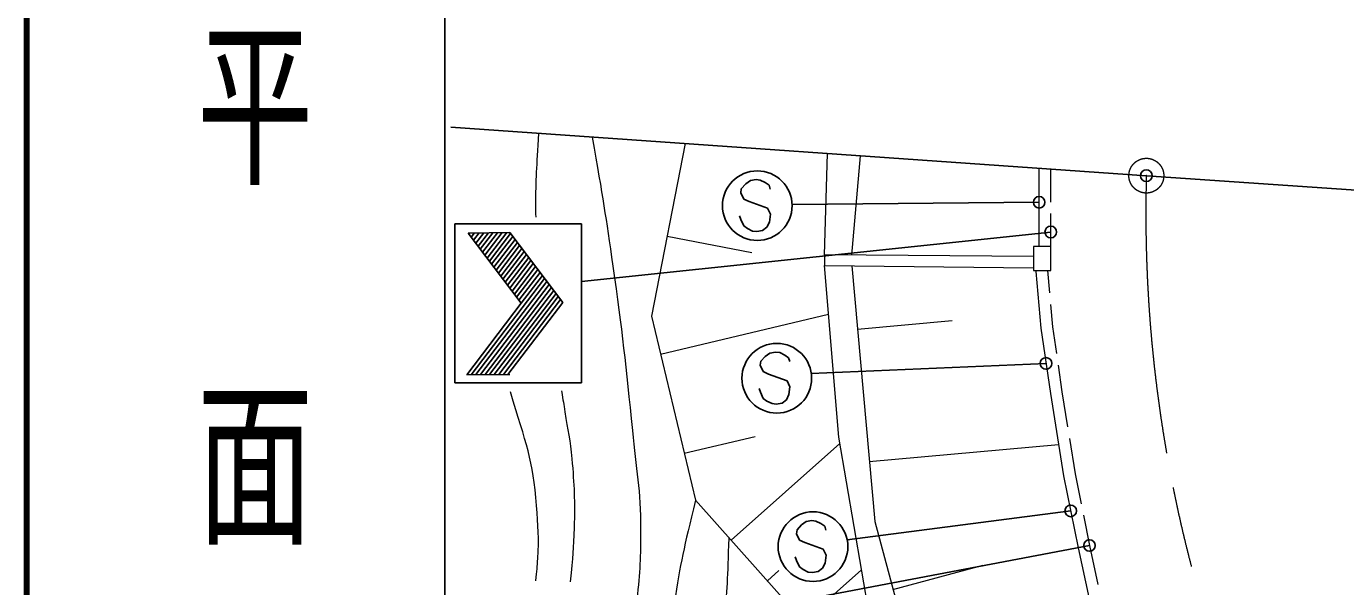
# Model space of a CAD drawing. Units: millimetres, scale not verified. Extents: x 40000 to 680000, y 20000 to 380000.
# Drawn here: x 40000 to 96764, y 320458 to 344587 of the extents above; entities that cross this region are included whole.
import ezdxf
from ezdxf.enums import TextEntityAlignment as Align

# ---------------------------------------------------------------- set-up
doc = ezdxf.new("R2010")
doc.units = ezdxf.units.MM
doc.header["$LTSCALE"] = 1000
doc.header["$PDMODE"] = 32
doc.header["$PDSIZE"] = 500
doc.linetypes.add('CHAIN', pattern=[18.5, 12, -1.5, 3.5, -1.5])
for name, color, linetype, lineweight in [('M-BMK', 2, 'CHAIN', 13), ('M-BMK-OTRS', 5, 'Continuous', 25), ('M-STR-STRC', 7, 'Continuous', 25), ('M-TTL', 2, 'Continuous', 140), ('M-TTL-BAND', 7, 'Continuous', 25), ('M-WORK', 1, 'Continuous', 13)]:
    doc.layers.add(name, color=color, linetype=linetype, lineweight=lineweight)
doc.layers.add('M-OTRS', color=6, linetype='Continuous')
doc.styles.add('@ＭＳ ゴシック', font='')
doc.styles.get('@ＭＳ ゴシック').set_extended_font_data('@MS Gothic')

msp = doc.modelspace()

# ---------------------------------------------------------------- linework, layer by layer
at = {"layer": 'M-BMK'}
msp.add_circle((88190, 338157), 750, dxfattribs=at)
msp.add_arc((148168, 336544), 60000, 178.45943, 246.98304, dxfattribs=at)
at = {"layer": 'M-BMK-OTRS'}
for p, q in [((58263, 340248), (88190, 338157)), ((88190, 338157), (118117, 336066))]:
    msp.add_line(p, q, dxfattribs=at)
at = {"layer": 'M-OTRS'}
msp.add_point((88190, 338157), dxfattribs=at)
at = {"layer": 'M-STR-STRC'}
for p, q in [((70955, 337803), (70763, 337595)), ((71152, 337943), (70955, 337803)), ((71401, 337993), (71152, 337943)), ((71574, 337969), (71401, 337993)), ((71791, 337861), (71574, 337969)), ((71956, 337749), (71791, 337861)), ((72008, 337582), (71956, 337749)), ((70763, 337595), (70739, 337425)), ((70739, 337425), (70868, 337151)), ((70868, 337151), (71094, 337041)), ((71094, 337041), (71893, 336760)), ((71893, 336760), (72014, 336501)), ((83578, 337011), (72949, 336922)), ((58430, 329229), (58430, 336078)), ((58430, 336078), (63883, 336078)), ((63883, 336078), (63883, 329229)), ((70744, 336263), (70685, 336427)), ((70870, 335996), (70744, 336263)), ((71969, 336160), (71863, 335936)), ((72014, 336501), (71969, 336160)), ((59004, 335688), (60797, 335708)), ((59004, 335688), (61289, 332660)), ((59044, 335634), (59086, 335689)), ((59142, 335505), (59283, 335691)), ((59239, 335375), (59481, 335693)), ((59337, 335246), (59679, 335695)), ((59434, 335117), (59877, 335697)), ((59532, 334988), (60075, 335700)), ((59630, 334858), (60272, 335702)), ((59727, 334729), (60470, 335704)), ((59825, 334600), (60668, 335706)), ((59922, 334470), (60831, 335663)), ((60020, 334341), (60929, 335534)), ((60797, 335708), (63084, 332699)), ((84077, 335731), (63883, 333600)), ((71025, 335886), (70870, 335996)), ((71245, 335774), (71025, 335886)), ((71425, 335749), (71245, 335774)), ((71676, 335792), (71425, 335749)), ((71863, 335936), (71676, 335792)), ((60118, 334212), (61027, 335405)), ((60215, 334082), (61125, 335276)), ((60313, 333953), (61223, 335147)), ((60410, 333824), (61321, 335019)), ((60508, 333694), (61419, 334890)), ((60606, 333565), (61517, 334761)), ((60703, 333436), (61615, 334632)), ((60801, 333306), (61712, 334503)), ((60898, 333177), (61810, 334374)), ((60996, 333048), (61908, 334245)), ((61094, 332918), (62006, 334117)), ((61191, 332789), (62104, 333988)), ((61289, 332660), (62202, 333859)), ((59144, 329587), (62300, 333730)), ((59341, 329589), (62398, 333601)), ((59539, 329590), (62496, 333472)), ((59736, 329591), (62594, 333343)), ((59933, 329593), (62692, 333215)), ((61289, 332660), (58947, 329586)), ((60130, 329594), (62790, 333086)), ((60327, 329595), (62888, 332957)), ((60524, 329597), (62986, 332828)), ((60722, 329598), (63084, 332699)), ((71794, 330371), (71602, 330162)), ((71991, 330510), (71794, 330371)), ((72240, 330561), (71991, 330510)), ((72414, 330536), (72240, 330561)), ((72630, 330428), (72414, 330536)), ((72795, 330316), (72630, 330428)), ((71602, 330162), (71578, 329992)), ((71578, 329992), (71707, 329719)), ((72847, 330149), (72795, 330316)), ((83873, 330074), (73774, 329643)), ((58947, 329586), (60801, 329599)), ((71707, 329719), (71933, 329609)), ((71933, 329609), (72732, 329327)), ((72732, 329327), (72853, 329068)), ((63883, 329229), (58430, 329229)), ((71583, 328830), (71524, 328995)), ((71709, 328564), (71583, 328830)), ((72809, 328727), (72702, 328503)), ((72853, 329068), (72809, 328727)), ((71864, 328453), (71709, 328564)), ((72084, 328341), (71864, 328453)), ((72264, 328316), (72084, 328341)), ((72515, 328359), (72264, 328316)), ((72702, 328503), (72515, 328359)), ((84935, 323721), (75318, 322479)), ((73353, 323118), (73160, 322910)), ((73549, 323257), (73353, 323118)), ((73798, 323308), (73549, 323257)), ((73972, 323283), (73798, 323308)), ((74189, 323175), (73972, 323283)), ((74354, 323063), (74189, 323175)), ((74405, 322896), (74354, 323063)), ((73160, 322910), (73137, 322739)), ((73137, 322739), (73265, 322466)), ((73265, 322466), (73492, 322356)), ((85745, 322230), (63616, 318036)), ((73492, 322356), (74291, 322074)), ((74291, 322074), (74411, 321815)), ((73142, 321577), (73083, 321742)), ((73268, 321311), (73142, 321577)), ((73423, 321200), (73268, 321311)), ((74367, 321474), (74261, 321250)), ((74411, 321815), (74367, 321474)), ((73642, 321088), (73423, 321200)), ((73823, 321063), (73642, 321088)), ((74074, 321106), (73823, 321063)), ((74261, 321250), (74074, 321106))]:
    msp.add_line(p, q, dxfattribs=at)
for centre, radius in [((71450, 336866), 1500), ((83578, 337011), 250), ((84077, 335731), 250), ((72289, 329434), 1500), ((83873, 330074), 250), ((73847, 322181), 1500), ((84935, 323721), 250), ((85745, 322230), 250)]:
    msp.add_circle(centre, radius, dxfattribs=at)
at = {"layer": 'M-TTL'}
msp.add_line((40000, 380000), (40000, 20000), dxfattribs=at)
at = {"layer": 'M-TTL-BAND'}
msp.add_line((58000, 370000), (58000, 20000), dxfattribs=at)
at = {"layer": 'M-WORK'}
for p, q in [((68341, 339544), (66898, 332109)), ((74339, 334747), (74465, 339116)), ((75511, 334738), (75891, 339016)), ((83576, 335100), (83580, 338445)), ((84078, 337022), (84080, 338444)), ((84076, 335100), (84077, 336522)), ((67567, 335557), (71212, 334850)), ((84076, 335100), (83330, 335100)), ((83330, 335100), (83330, 334070)), ((84076, 334070), (84076, 335100)), ((74339, 334747), (74338, 334295)), ((83330, 334675), (74339, 334747)), ((74957, 326889), (74338, 334295)), ((74338, 334295), (83330, 334182)), ((75511, 334281), (76501, 323257)), ((83330, 334070), (84076, 334070)), ((83441, 334026), (83655, 331585)), ((83939, 334070), (84024, 333105)), ((66898, 332109), (68791, 324181)), ((67290, 330469), (74514, 332193)), ((84067, 332607), (84152, 331643)), ((75756, 331552), (79829, 331918)), ((83655, 331585), (84060, 328779)), ((84152, 331643), (84318, 330496)), ((84389, 330001), (84555, 328855)), ((84060, 328779), (84631, 325231)), ((84555, 328855), (84799, 327334)), ((68308, 326203), (71355, 326930)), ((70324, 322459), (75003, 326625)), ((76622, 317198), (74957, 326889)), ((76268, 325850), (84414, 326581)), ((84878, 326841), (85123, 325320)), ((85123, 325320), (85384, 324020)), ((84631, 325231), (85255, 322127)), ((68791, 324181), (74370, 317916)), ((76501, 323257), (79013, 313926)), ((85483, 323530), (85745, 322230)), ((85255, 322127), (86097, 318261)), ((85745, 322230), (86109, 320556)), ((77289, 320331), (81174, 321377)), ((71882, 320710), (72382, 321155)), ((73439, 318962), (75937, 321186))]:
    msp.add_line(p, q, dxfattribs=at)
for points, knots in [([(62040, 339984), (61951, 338476), (61901, 338066), (61910, 336835), (61911, 336656), (61909, 336596), (61916, 336377)], [0, 0, 0, 0, 1, 1, 1, 2, 2, 2, 2]), ([(67062, 299081), (66744, 300982), (66664, 301465), (66395, 302990), (66161, 304313), (65957, 305042), (65782, 306373), (65616, 307636), (65583, 308351), (65542, 309624), (65478, 311616), (65583, 312734), (65675, 314725), (65728, 315866), (65731, 316510), (65875, 317643), (65989, 318541), (66178, 319025), (66284, 319925), (66421, 321091), (66443, 321752), (66443, 322926), (66443, 324597), (66255, 325526), (66088, 327189), (65811, 329955), (65647, 331505), (65253, 334257), (64942, 336437), (64826, 337150), (64361, 339822)], [0, 0, 0, 0, 1, 1, 1, 2, 2, 2, 3, 3, 3, 4, 4, 4, 5, 5, 5, 6, 6, 6, 7, 7, 7, 8, 8, 8, 9, 9, 9, 10, 10, 10, 10]), ([(61916, 320715), (61973, 321164), (61979, 321298), (62003, 321672), (62060, 322560), (62020, 323062), (61954, 323950), (61811, 325905), (61491, 326637), (60831, 328841)], [0, 0, 0, 0, 1, 1, 1, 2, 2, 2, 3, 3, 3, 3]), ([(63026, 328889), (63097, 328448), (63115, 328336), (63171, 327980), (63294, 327194), (63406, 326759), (63473, 325966), (63570, 324810), (63606, 324158), (63569, 322999), (63541, 322088), (63515, 321766), (63395, 320672)], [0, 0, 0, 0, 1, 1, 1, 2, 2, 2, 3, 3, 3, 4, 4, 4, 4]), ([(68791, 324181), (68288, 322113), (68142, 321496), (67886, 319747), (67621, 317928), (67565, 316895), (67487, 315058), (67390, 312792), (67402, 311519), (67434, 309251), (67453, 307835), (67416, 307038), (67540, 305628), (67728, 303489), (67963, 302304), (68153, 300166), (68189, 299758), (68203, 299626), (68242, 299120)], [0, 0, 0, 0, 1, 1, 1, 2, 2, 2, 3, 3, 3, 4, 4, 4, 5, 5, 5, 6, 6, 6, 6]), ([(68979, 282859), (69027, 283788), (69056, 284063), (69156, 284830), (69310, 285997), (69539, 286626), (69778, 287778), (69975, 288728), (70123, 289253), (70275, 290211), (70441, 291259), (70518, 291852), (70577, 292911), (70654, 294289), (70596, 295065), (70559, 296445), (70521, 297904), (70474, 298721), (70346, 300175), (70172, 302159), (69965, 303258), (69742, 305237), (69524, 307178), (69325, 308260), (69210, 310210), (69153, 311172), (69155, 311716), (69210, 312678), (69289, 314080), (69586, 314837), (69760, 316231), (69892, 317279), (69954, 317868), (70044, 318921), (70166, 320337), (70175, 320809), (70240, 322553)], [0, 0, 0, 0, 1, 1, 1, 2, 2, 2, 3, 3, 3, 4, 4, 4, 5, 5, 5, 6, 6, 6, 7, 7, 7, 8, 8, 8, 9, 9, 9, 10, 10, 10, 11, 11, 11, 12, 12, 12, 12])]:
    msp.add_open_spline(points, degree=3, knots=knots, dxfattribs=at)

# ---------------------------------------------------------------- texts
at = {"layer": 'M-TTL-BAND', "style": '@ＭＳ ゴシック', "width": 1.55}
msp.add_text('平  面  図', height=3666, rotation=270, dxfattribs=at).set_placement((49777, 306475), align=Align.MIDDLE_RIGHT)

doc.saveas('drawing.dxf')
